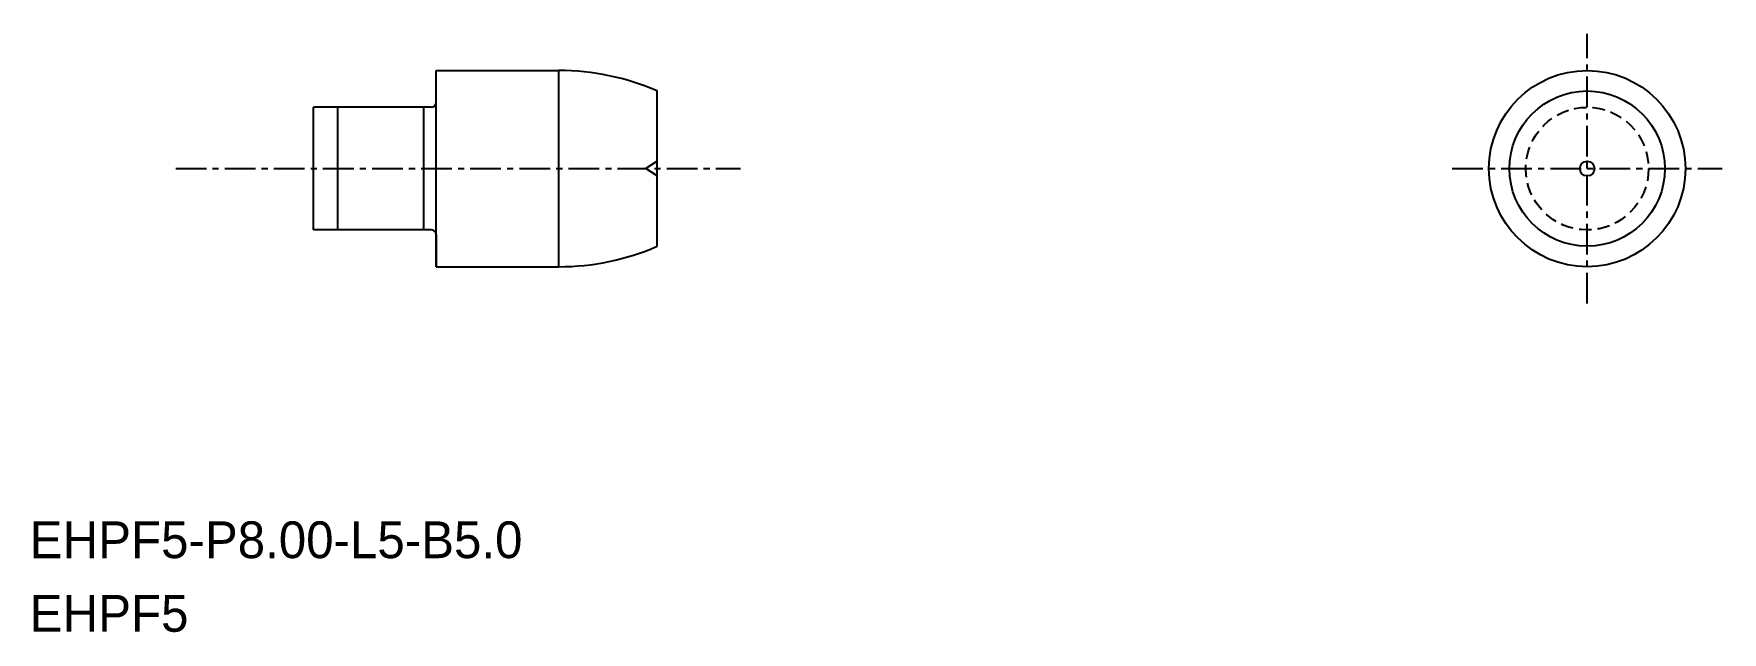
# Model space of a CAD drawing. Extents: x -1864.2 to -1795.5, y -553.1 to -528.7.
import ezdxf

# ---------------------------------------------------------------- set-up
doc = ezdxf.new("R2010")
doc.units = 0
doc.linetypes.add('CENTER', pattern=[2, 1.25, -0.25, 0.25, -0.25])
doc.linetypes.add('DASHED', pattern=[0.75, 0.5, -0.25])
doc.layers.get('0').update_dxf_attribs({"linetype": 'CONTINUOUS'})
doc.layers.add('CENTER', color=1, linetype='CENTER')

msp = doc.modelspace()

# ---------------------------------------------------------------- linework, layer by layer
at = {"color": 7, "linetype": 'CONTINUOUS'}
for p, q in [((-1847.857, -530.178), (-1842.857, -530.178)), ((-1847.857, -538.178), (-1847.857, -530.178)), ((-1842.857, -538.178), (-1842.857, -530.178)), ((-1847.857, -530.528), (-1847.857, -530.428)), ((-1838.857, -537.344), (-1838.857, -531.013)), ((-1852.857, -536.678), (-1852.857, -531.678)), ((-1848.057, -531.678), (-1852.857, -531.678)), ((-1851.857, -536.678), (-1851.857, -531.678)), ((-1848.357, -536.678), (-1848.357, -531.678)), ((-1848.057, -536.678), (-1852.857, -536.678)), ((-1847.857, -536.878), (-1847.857, -538.178)), ((-1847.857, -538.178), (-1842.857, -538.178))]:
    msp.add_line(p, q, dxfattribs=at)
at = {"color": 3}
for p in [(-1838.857, -533.879), (-1838.857, -534.478)]:
    msp.add_line(p, (-1839.319, -534.178), dxfattribs=at)
at = {"color": 7, "linetype": 'CONTINUOUS'}
msp.add_circle((-1800.977, -534.178), 4, dxfattribs=at)
for radius in [3.165, 0.3]:
    msp.add_circle((-1800.977, -534.178), radius)
at = {"color": 3, "linetype": 'DASHED'}
msp.add_circle((-1800.977, -534.178), 2.5, dxfattribs=at)
for centre, start, end in [((-1842.857, -540.178), 66.42182, 90), ((-1842.857, -528.178), 270, 293.57818)]:
    msp.add_arc(centre, 10, start, end)
at = {"color": 7, "linetype": 'CONTINUOUS'}
for centre, start, end in [((-1848.057, -531.478), 270, 0), ((-1848.057, -536.878), 0, 90)]:
    msp.add_arc(centre, 0.2, start, end, dxfattribs=at)
at = {"layer": 'CENTER', "color": 1, "linetype": 'CENTER'}
for p, q in [((-1800.977, -539.678), (-1800.977, -528.678)), ((-1858.467, -534.178), (-1835.467, -534.178)), ((-1806.477, -534.178), (-1795.477, -534.178))]:
    msp.add_line(p, q, dxfattribs=at)

# ---------------------------------------------------------------- texts
for s, p in [('EHPF5-P8.00-L5-B5.0', (-1864.411, -550.061)), ('EHPF5', (-1864.411, -553.061))]:
    msp.add_text(s, height=1.5).set_placement(p)

doc.saveas('drawing.dxf')
